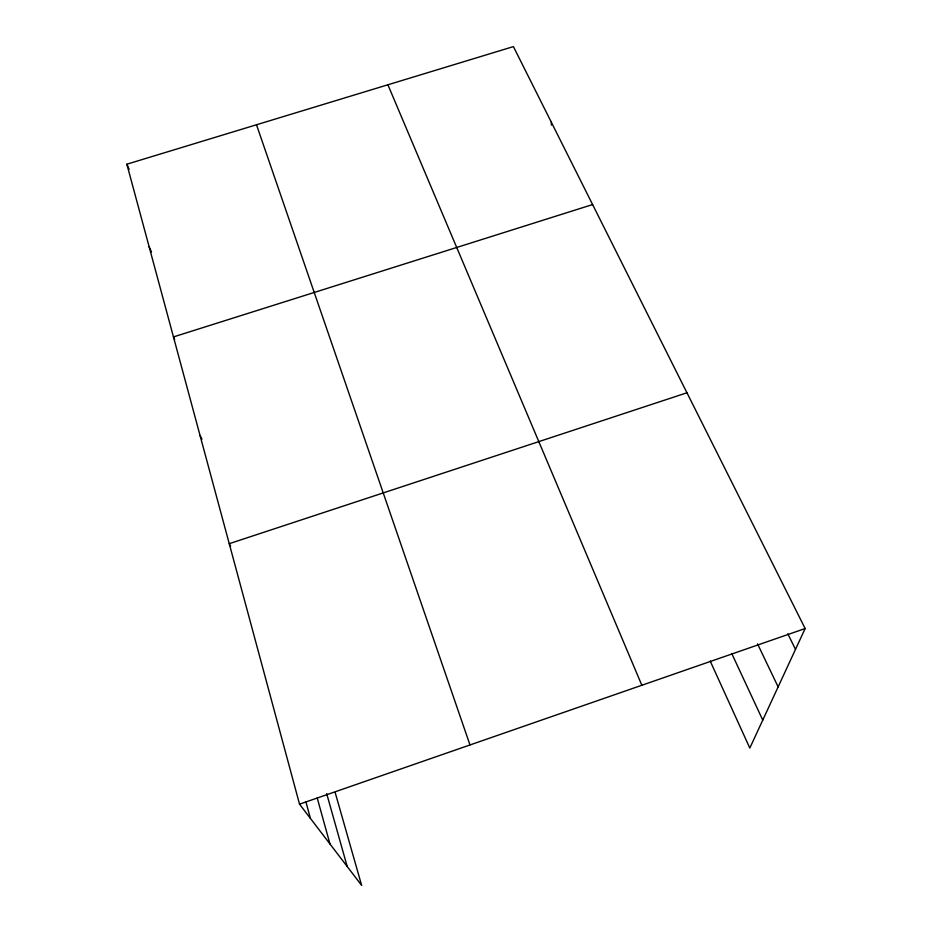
<?xml version="1.0" encoding="UTF-8"?>
<svg xmlns="http://www.w3.org/2000/svg" width="932" height="932" viewBox="0 0 932 932"><rect width="100%" height="100%" fill="white"/><g stroke="black" fill="none" stroke-linecap="round" stroke-linejoin="round"><path stroke-width="1.4" d="M335.136 792.386L361.639 885.4L299.533 804.165L126.857 164.207L513.415 46.6L805.143 628.541L749.817 748.07L710.184 661.021M299.533 804.165L805.143 628.541M686.954 392.78L229.249 543.682L230.635 546.187M592.601 204.562L173.457 336.918L174.668 339.423M200.042 435.442L201.988 439.24M787.843 633.842L795.497 649.371M757.541 643.861L778.127 686.907M731.737 653.483L762.76 720.11M149.167 246.852L151.508 251.966M126.857 164.207L129.14 169.333M387.91 84.789L641.845 685.265M256.498 124.772L469.984 744.959M326.678 793.621L347.193 866.504M317.218 797.978L329.975 843.984M305.859 801.66L310.426 818.413M551.348 122.278L551.383 125.109"/></g></svg>
